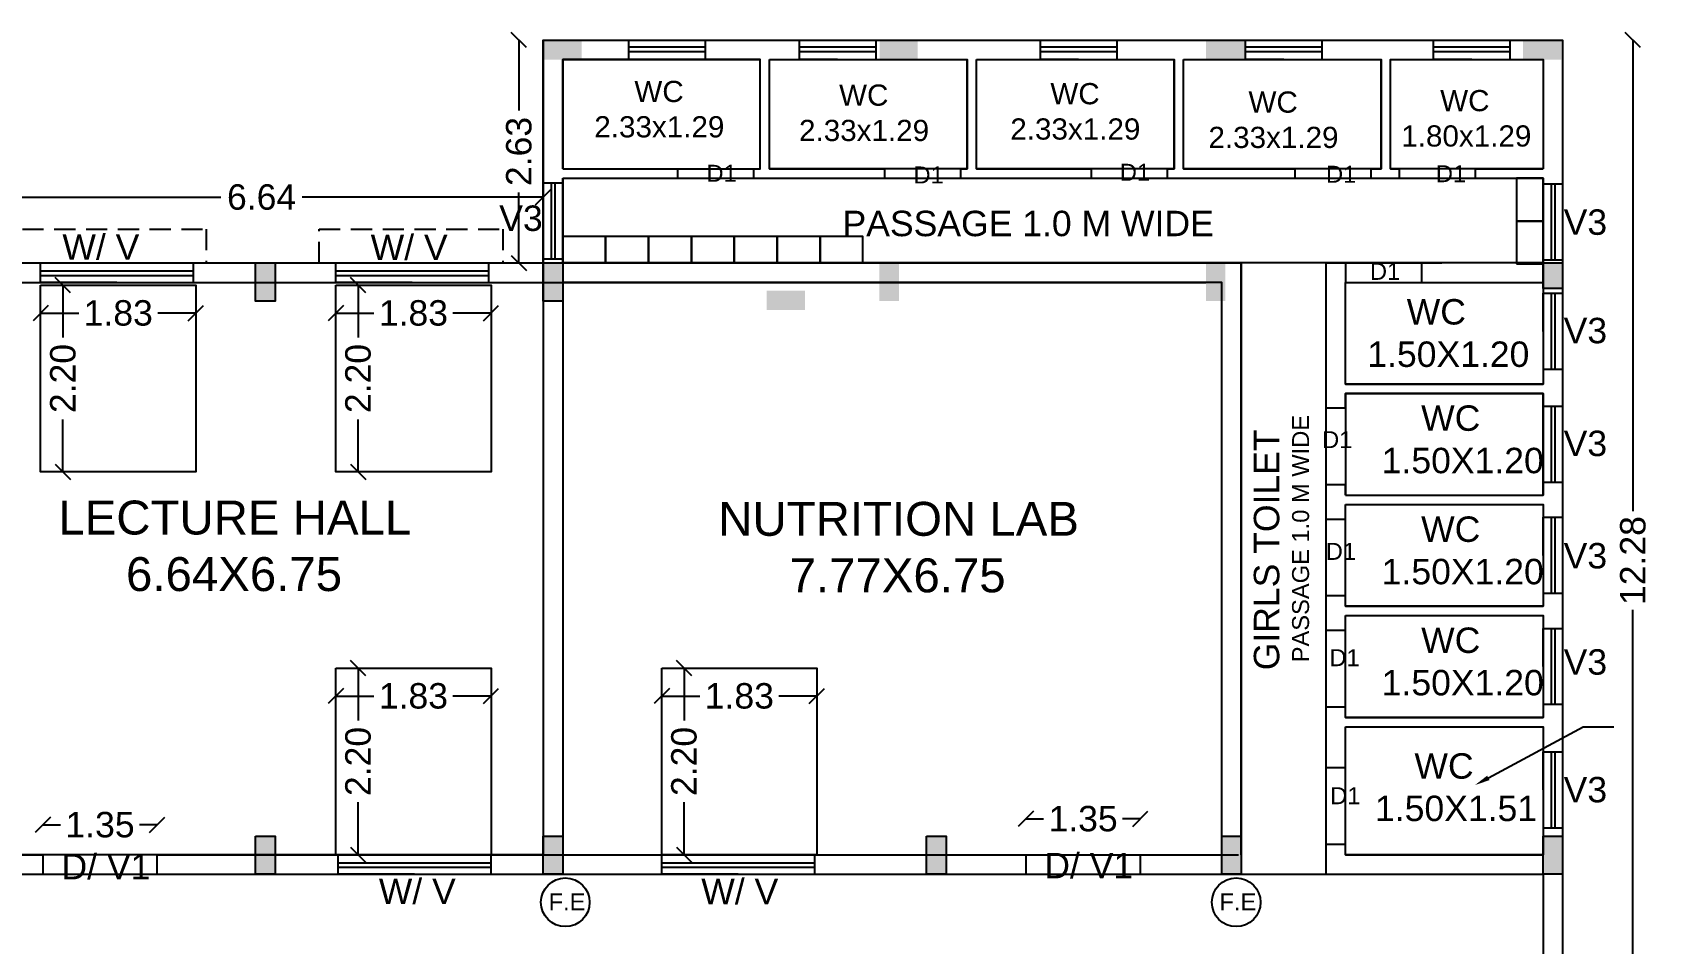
# Model space of a CAD drawing. Header units: metres. Extents: x 729 to 1050, y -308 to -82.
# Drawn here: x 765.21 to 784.28, y -151.89 to -141.14 of the extents above; entities that cross this region are included whole.
import ezdxf
from ezdxf import colors
from ezdxf.entities.mleader import LeaderData, LeaderLine
from ezdxf.math import Vec2, Vec3

# ---------------------------------------------------------------- set-up
doc = ezdxf.new("R2010")
doc.units = ezdxf.units.M
doc.header["$MEASUREMENT"] = 0
doc.linetypes.add('DASHED', pattern=[0.75, 0.5, -0.25])
for name, color, linetype in [('BLK_1_FLR_0_BLT_UP_AREA', 26, 'Continuous'), ('BLK_1_FLR_0_CARPET_AREA', 10, 'Continuous'), ('BLK_1_FLR_0_EXIT_WIDTH_DOOR', 2, 'Continuous'), ('BLK_1_FLR_0_REGULAR_ROOM_2', 7, 'Continuous'), ('BLK_1_FLR_0_REGULAR_ROOM_3', 7, 'Continuous'), ('BLK_1_FLR_0_ROOF_AREA', 54, 'Continuous'), ('BLK_1_FLR_0_ROOM_2_LIGHT_VENTILATION_1', 7, 'Continuous'), ('BLK_1_FLR_0_ROOM_3_LIGHT_VENTILATION_1', 7, 'Continuous'), ('BLK_1_FLR_0_SP_WC', 7, 'Continuous'), ('BLK_1_FLR_0_WASH', 55, 'Continuous'), ('BLK_1_FLR_0_WATER_CLOSET', 7, 'Continuous')]:
    doc.layers.add(name, color=color, linetype=linetype)
doc.styles.get("Standard").update_dxf_attribs({"font": 'arial.ttf'})
doc.dimstyles.get("Standard").update_dxf_attribs({"dimtxt": 0.3, "dimasz": 0.18, "dimexe": 0.18, "dimexo": 0.0625, "dimgap": 0.09, "dimtad": 0, "dimtoh": 1, "dimzin": 0, "dimdsep": 46, "dimtxsty": 'Standard', "dimblk": 'OBLIQUE', "dimcen": 0.09, "dimse1": 1, "dimse2": 1, "dimclrd": 1, "dimclrt": 3, "dimadec": 0, "dimazin": 0, "dimtfac": 1, "dimtofl": 0, "dimtmove": 0, "dimatfit": 3, "dimfxl": 0, "dimtolj": 1, "dimtzin": 0, "dimarcsym": 0})

# ---------------------------------------------------------------- blocks, each defined once
blk = doc.blocks.new('_Oblique')
at = {"color": 0, "linetype": 'ByBlock', "lineweight": -2}
blk.add_line((-0.5, -0.5), (0.5, 0.5), dxfattribs=at)
blk = doc.blocks.new('*D38')
at = {"color": 1, "lineweight": -2}
for p, q in [((770.949, -141.232), (770.949, -142.064)), ((770.949, -143.862), (770.949, -143.029))]:
    blk.add_line(p, q, dxfattribs=at)
at = {"layer": 'Defpoints', "color": 0}
for p in [(771.235, -141.232), (770.949, -143.862), (771.235, -143.862)]:
    blk.add_point(p, dxfattribs=at)
at = {"color": 1, "lineweight": -2, "xscale": 0.18, "yscale": 0.18, "zscale": 0.18}
for p, rotation in [((770.949, -141.232), 90), ((770.949, -143.862), 270)]:
    blk.add_blockref('_Oblique', p, dxfattribs=dict(at, rotation=rotation))
at = {"color": 3, "insert": (770.949, -142.547), "char_height": 0.3, "attachment_point": 5, "rotation": 90}
blk.add_mtext('\\A1;2.63', dxfattribs=at)
blk = doc.blocks.new('*D39')
at = {"color": 1, "lineweight": -2}
for p, q in [((784.084, -141.232), (784.084, -146.789)), ((784.084, -153.512), (784.084, -147.954))]:
    blk.add_line(p, q, dxfattribs=at)
at = {"layer": 'Defpoints', "color": 0}
for p in [(783.255, -141.232), (783.255, -153.512), (784.084, -153.512)]:
    blk.add_point(p, dxfattribs=at)
at = {"color": 1, "lineweight": -2, "xscale": 0.18, "yscale": 0.18, "zscale": 0.18}
for p, rotation in [((784.084, -141.232), 90), ((784.084, -153.512), 270)]:
    blk.add_blockref('_Oblique', p, dxfattribs=dict(at, rotation=rotation))
at = {"color": 3, "insert": (784.084, -147.372), "char_height": 0.3, "attachment_point": 5, "rotation": 90}
blk.add_mtext('\\A1;12.28', dxfattribs=at)
blk = doc.blocks.new('*D46')
at = {"color": 1, "lineweight": -2}
for p, q in [((764.595, -143.086), (767.435, -143.086)), ((771.235, -143.086), (768.394, -143.086))]:
    blk.add_line(p, q, dxfattribs=at)
at = {"layer": 'Defpoints', "color": 0}
for p in [(771.235, -143.086), (764.595, -143.862), (771.235, -143.862)]:
    blk.add_point(p, dxfattribs=at)
at = {"color": 1, "lineweight": -2, "xscale": 0.18, "yscale": 0.18, "zscale": 0.18, "rotation": 180}
blk.add_blockref('_Oblique', (764.595, -143.086), dxfattribs=at)
at = {"color": 1, "lineweight": -2, "xscale": 0.18, "yscale": 0.18, "zscale": 0.18}
blk.add_blockref('_Oblique', (771.235, -143.086), dxfattribs=at)
at = {"color": 3, "insert": (767.915, -143.086), "char_height": 0.3, "attachment_point": 5}
blk.add_mtext('\\A1;6.64', dxfattribs=at)
blk = doc.blocks.new('*D58')
at = {"layer": 'BLK_1_FLR_0_EXIT_WIDTH_DOOR', "color": 1, "lineweight": -2}
for p, q in [((765.335, -150.489), (765.543, -150.489)), ((766.685, -150.489), (766.476, -150.489))]:
    blk.add_line(p, q, dxfattribs=at)
at = {"layer": 'Defpoints', "color": 0}
for p in [(766.685, -150.489), (765.335, -150.842), (766.685, -150.842)]:
    blk.add_point(p, dxfattribs=at)
at = {"layer": 'BLK_1_FLR_0_EXIT_WIDTH_DOOR', "color": 1, "lineweight": -2, "xscale": 0.18, "yscale": 0.18, "zscale": 0.18, "rotation": 180}
blk.add_blockref('_Oblique', (765.335, -150.489), dxfattribs=at)
at = {"layer": 'BLK_1_FLR_0_EXIT_WIDTH_DOOR', "color": 1, "lineweight": -2, "xscale": 0.18, "yscale": 0.18, "zscale": 0.18}
blk.add_blockref('_Oblique', (766.685, -150.489), dxfattribs=at)
at = {"layer": 'BLK_1_FLR_0_EXIT_WIDTH_DOOR', "color": 3, "insert": (766.01, -150.489), "char_height": 0.3, "attachment_point": 5}
blk.add_mtext('\\A1;1.35', dxfattribs=at)
blk = doc.blocks.new('*D59')
at = {"layer": 'BLK_1_FLR_0_EXIT_WIDTH_DOOR', "color": 1, "lineweight": -2}
for p, q in [((776.926, -150.418), (777.134, -150.418)), ((778.276, -150.418), (778.067, -150.418))]:
    blk.add_line(p, q, dxfattribs=at)
at = {"layer": 'Defpoints', "color": 0}
for p in [(776.926, -150.418), (776.926, -150.842), (778.276, -150.842)]:
    blk.add_point(p, dxfattribs=at)
at = {"layer": 'BLK_1_FLR_0_EXIT_WIDTH_DOOR', "color": 1, "lineweight": -2, "xscale": 0.18, "yscale": 0.18, "zscale": 0.18, "rotation": 180}
blk.add_blockref('_Oblique', (776.926, -150.418), dxfattribs=at)
at = {"layer": 'BLK_1_FLR_0_EXIT_WIDTH_DOOR', "color": 1, "lineweight": -2, "xscale": 0.18, "yscale": 0.18, "zscale": 0.18}
blk.add_blockref('_Oblique', (778.276, -150.418), dxfattribs=at)
at = {"layer": 'BLK_1_FLR_0_EXIT_WIDTH_DOOR', "color": 3, "insert": (777.601, -150.418), "char_height": 0.3, "attachment_point": 5}
blk.add_mtext('\\A1;1.35', dxfattribs=at)
blk = doc.blocks.new('*D80')
at = {"layer": 'BLK_1_FLR_0_ROOM_2_LIGHT_VENTILATION_1', "color": 1, "lineweight": -2}
for p, q in [((765.31, -144.453), (765.759, -144.453)), ((767.14, -144.453), (766.69, -144.453))]:
    blk.add_line(p, q, dxfattribs=at)
at = {"layer": 'Defpoints', "color": 0}
for p in [(765.31, -144.125), (767.14, -144.125), (765.31, -144.453)]:
    blk.add_point(p, dxfattribs=at)
at = {"layer": 'BLK_1_FLR_0_ROOM_2_LIGHT_VENTILATION_1', "color": 1, "lineweight": -2, "xscale": 0.18, "yscale": 0.18, "zscale": 0.18, "rotation": 180}
blk.add_blockref('_Oblique', (765.31, -144.453), dxfattribs=at)
at = {"layer": 'BLK_1_FLR_0_ROOM_2_LIGHT_VENTILATION_1', "color": 1, "lineweight": -2, "xscale": 0.18, "yscale": 0.18, "zscale": 0.18}
blk.add_blockref('_Oblique', (767.14, -144.453), dxfattribs=at)
at = {"layer": 'BLK_1_FLR_0_ROOM_2_LIGHT_VENTILATION_1', "color": 3, "insert": (766.225, -144.453), "char_height": 0.3, "attachment_point": 5}
blk.add_mtext('\\A1;1.83', dxfattribs=at)
blk = doc.blocks.new('*D81')
at = {"layer": 'BLK_1_FLR_0_ROOM_2_LIGHT_VENTILATION_1', "color": 1, "lineweight": -2}
for p, q in [((765.573, -144.125), (765.573, -144.743)), ((765.573, -146.325), (765.573, -145.707))]:
    blk.add_line(p, q, dxfattribs=at)
at = {"layer": 'Defpoints', "color": 0}
for p in [(765.31, -144.125), (765.31, -146.325), (765.573, -146.325)]:
    blk.add_point(p, dxfattribs=at)
at = {"layer": 'BLK_1_FLR_0_ROOM_2_LIGHT_VENTILATION_1', "color": 1, "lineweight": -2, "xscale": 0.18, "yscale": 0.18, "zscale": 0.18}
for p, rotation in [((765.573, -144.125), 90), ((765.573, -146.325), 270)]:
    blk.add_blockref('_Oblique', p, dxfattribs=dict(at, rotation=rotation))
at = {"layer": 'BLK_1_FLR_0_ROOM_2_LIGHT_VENTILATION_1', "color": 3, "insert": (765.573, -145.225), "char_height": 0.3, "attachment_point": 5, "rotation": 90}
blk.add_mtext('\\A1;2.20', dxfattribs=at)
blk = doc.blocks.new('*D82')
at = {"layer": 'BLK_1_FLR_0_ROOM_2_LIGHT_VENTILATION_1', "color": 1, "lineweight": -2}
for p, q in [((768.79, -144.453), (769.239, -144.453)), ((770.62, -144.453), (770.17, -144.453))]:
    blk.add_line(p, q, dxfattribs=at)
at = {"layer": 'Defpoints', "color": 0}
for p in [(768.79, -144.125), (770.62, -144.125), (768.79, -144.453)]:
    blk.add_point(p, dxfattribs=at)
at = {"layer": 'BLK_1_FLR_0_ROOM_2_LIGHT_VENTILATION_1', "color": 1, "lineweight": -2, "xscale": 0.18, "yscale": 0.18, "zscale": 0.18, "rotation": 180}
blk.add_blockref('_Oblique', (768.79, -144.453), dxfattribs=at)
at = {"layer": 'BLK_1_FLR_0_ROOM_2_LIGHT_VENTILATION_1', "color": 1, "lineweight": -2, "xscale": 0.18, "yscale": 0.18, "zscale": 0.18}
blk.add_blockref('_Oblique', (770.62, -144.453), dxfattribs=at)
at = {"layer": 'BLK_1_FLR_0_ROOM_2_LIGHT_VENTILATION_1', "color": 3, "insert": (769.705, -144.453), "char_height": 0.3, "attachment_point": 5}
blk.add_mtext('\\A1;1.83', dxfattribs=at)
blk = doc.blocks.new('*D83')
at = {"layer": 'BLK_1_FLR_0_ROOM_2_LIGHT_VENTILATION_1', "color": 1, "lineweight": -2}
for p, q in [((769.053, -144.125), (769.053, -144.743)), ((769.053, -146.325), (769.053, -145.707))]:
    blk.add_line(p, q, dxfattribs=at)
at = {"layer": 'Defpoints', "color": 0}
for p in [(768.79, -144.125), (768.79, -146.325), (769.053, -146.325)]:
    blk.add_point(p, dxfattribs=at)
at = {"layer": 'BLK_1_FLR_0_ROOM_2_LIGHT_VENTILATION_1', "color": 1, "lineweight": -2, "xscale": 0.18, "yscale": 0.18, "zscale": 0.18}
for p, rotation in [((769.053, -144.125), 90), ((769.053, -146.325), 270)]:
    blk.add_blockref('_Oblique', p, dxfattribs=dict(at, rotation=rotation))
at = {"layer": 'BLK_1_FLR_0_ROOM_2_LIGHT_VENTILATION_1', "color": 3, "insert": (769.053, -145.225), "char_height": 0.3, "attachment_point": 5, "rotation": 90}
blk.add_mtext('\\A1;2.20', dxfattribs=at)
blk = doc.blocks.new('*D84')
at = {"layer": 'BLK_1_FLR_0_ROOM_2_LIGHT_VENTILATION_1', "color": 1, "lineweight": -2}
for p, q in [((768.79, -148.97), (769.239, -148.97)), ((770.62, -148.97), (770.17, -148.97))]:
    blk.add_line(p, q, dxfattribs=at)
at = {"layer": 'Defpoints', "color": 0}
for p in [(768.79, -148.642), (770.62, -148.642), (768.79, -148.97)]:
    blk.add_point(p, dxfattribs=at)
at = {"layer": 'BLK_1_FLR_0_ROOM_2_LIGHT_VENTILATION_1', "color": 1, "lineweight": -2, "xscale": 0.18, "yscale": 0.18, "zscale": 0.18, "rotation": 180}
blk.add_blockref('_Oblique', (768.79, -148.97), dxfattribs=at)
at = {"layer": 'BLK_1_FLR_0_ROOM_2_LIGHT_VENTILATION_1', "color": 1, "lineweight": -2, "xscale": 0.18, "yscale": 0.18, "zscale": 0.18}
blk.add_blockref('_Oblique', (770.62, -148.97), dxfattribs=at)
at = {"layer": 'BLK_1_FLR_0_ROOM_2_LIGHT_VENTILATION_1', "color": 3, "insert": (769.705, -148.97), "char_height": 0.3, "attachment_point": 5}
blk.add_mtext('\\A1;1.83', dxfattribs=at)
blk = doc.blocks.new('*D85')
at = {"layer": 'BLK_1_FLR_0_ROOM_2_LIGHT_VENTILATION_1', "color": 1, "lineweight": -2}
for p, q in [((769.053, -148.642), (769.053, -149.26)), ((769.053, -150.842), (769.053, -150.223))]:
    blk.add_line(p, q, dxfattribs=at)
at = {"layer": 'Defpoints', "color": 0}
for p in [(768.79, -148.642), (768.79, -150.842), (769.053, -150.842)]:
    blk.add_point(p, dxfattribs=at)
at = {"layer": 'BLK_1_FLR_0_ROOM_2_LIGHT_VENTILATION_1', "color": 1, "lineweight": -2, "xscale": 0.18, "yscale": 0.18, "zscale": 0.18}
for p, rotation in [((769.053, -148.642), 90), ((769.053, -150.842), 270)]:
    blk.add_blockref('_Oblique', p, dxfattribs=dict(at, rotation=rotation))
at = {"layer": 'BLK_1_FLR_0_ROOM_2_LIGHT_VENTILATION_1', "color": 3, "insert": (769.053, -149.742), "char_height": 0.3, "attachment_point": 5, "rotation": 90}
blk.add_mtext('\\A1;2.20', dxfattribs=at)
blk = doc.blocks.new('*D86')
at = {"layer": 'BLK_1_FLR_0_ROOM_3_LIGHT_VENTILATION_1', "color": 1, "lineweight": -2}
for p, q in [((772.633, -148.97), (773.082, -148.97)), ((774.463, -148.97), (774.013, -148.97))]:
    blk.add_line(p, q, dxfattribs=at)
at = {"layer": 'Defpoints', "color": 0}
for p in [(772.633, -148.642), (774.463, -148.642), (772.633, -148.97)]:
    blk.add_point(p, dxfattribs=at)
at = {"layer": 'BLK_1_FLR_0_ROOM_3_LIGHT_VENTILATION_1', "color": 1, "lineweight": -2, "xscale": 0.18, "yscale": 0.18, "zscale": 0.18, "rotation": 180}
blk.add_blockref('_Oblique', (772.633, -148.97), dxfattribs=at)
at = {"layer": 'BLK_1_FLR_0_ROOM_3_LIGHT_VENTILATION_1', "color": 1, "lineweight": -2, "xscale": 0.18, "yscale": 0.18, "zscale": 0.18}
blk.add_blockref('_Oblique', (774.463, -148.97), dxfattribs=at)
at = {"layer": 'BLK_1_FLR_0_ROOM_3_LIGHT_VENTILATION_1', "color": 3, "insert": (773.548, -148.97), "char_height": 0.3, "attachment_point": 5}
blk.add_mtext('\\A1;1.83', dxfattribs=at)
blk = doc.blocks.new('*D87')
at = {"layer": 'BLK_1_FLR_0_ROOM_3_LIGHT_VENTILATION_1', "color": 1, "lineweight": -2}
for p, q in [((772.896, -148.642), (772.896, -149.26)), ((772.896, -150.842), (772.896, -150.223))]:
    blk.add_line(p, q, dxfattribs=at)
at = {"layer": 'Defpoints', "color": 0}
for p in [(772.633, -148.642), (772.633, -150.842), (772.896, -150.842)]:
    blk.add_point(p, dxfattribs=at)
at = {"layer": 'BLK_1_FLR_0_ROOM_3_LIGHT_VENTILATION_1', "color": 1, "lineweight": -2, "xscale": 0.18, "yscale": 0.18, "zscale": 0.18}
for p, rotation in [((772.896, -148.642), 90), ((772.896, -150.842), 270)]:
    blk.add_blockref('_Oblique', p, dxfattribs=dict(at, rotation=rotation))
at = {"layer": 'BLK_1_FLR_0_ROOM_3_LIGHT_VENTILATION_1', "color": 3, "insert": (772.896, -149.742), "char_height": 0.3, "attachment_point": 5, "rotation": 90}
blk.add_mtext('\\A1;2.20', dxfattribs=at)

msp = doc.modelspace()

# ---------------------------------------------------------------- hatches: boundary and pattern name
h = msp.add_hatch(color=2)
h.dxf.hatch_style = 1
h.paths.add_polyline_path([(771.687, -141.464), (771.687, -141.234), (771.237, -141.234), (771.237, -141.464)])
h = msp.add_hatch(color=2)
h.dxf.hatch_style = 1
h.paths.add_polyline_path([(775.652, -141.464), (775.652, -141.234), (775.202, -141.234), (775.202, -141.464)])
h = msp.add_hatch(color=2)
h.dxf.hatch_style = 1
h.paths.add_polyline_path([(779.502, -141.464), (779.502, -141.234), (779.052, -141.234), (779.052, -141.464)])
h = msp.add_hatch(color=2)
h.dxf.hatch_style = 1
h.paths.add_polyline_path([(783.239, -141.464), (783.239, -141.234), (782.789, -141.234), (782.789, -141.464)])
h = msp.add_hatch(color=2)
h.dxf.hatch_style = 1
h.paths.add_polyline_path([(768.075, -143.862), (767.845, -143.862), (767.845, -144.312), (768.075, -144.312)])
h = msp.add_hatch(color=2)
h.dxf.hatch_style = 1
h.paths.add_polyline_path([(771.465, -143.862), (771.235, -143.862), (771.235, -144.312), (771.465, -144.312)])
h = msp.add_hatch(color=2)
h.dxf.hatch_style = 1
h.paths.add_polyline_path([(775.43, -143.862), (775.2, -143.862), (775.2, -144.312), (775.43, -144.312)])
h = msp.add_hatch(color=2)
h.dxf.hatch_style = 1
h.paths.add_polyline_path([(779.28, -143.862), (779.05, -143.862), (779.05, -144.312), (779.28, -144.312)])
h = msp.add_hatch(color=2)
h.dxf.hatch_style = 1
h.paths.add_polyline_path([(783.255, -143.862), (783.025, -143.862), (783.025, -144.162), (783.255, -144.162)])
h = msp.add_hatch(color=2)
h.dxf.hatch_style = 1
h.paths.add_polyline_path([(774.321, -144.418), (774.321, -144.188), (773.871, -144.188), (773.871, -144.418)])
h = msp.add_hatch(color=2)
h.dxf.hatch_style = 1
h.paths.add_polyline_path([(768.075, -150.622), (767.845, -150.622), (767.845, -151.072), (768.075, -151.072)])
h = msp.add_hatch(color=2)
h.dxf.hatch_style = 1
h.paths.add_polyline_path([(771.465, -150.622), (771.235, -150.622), (771.235, -151.072), (771.465, -151.072)])
h = msp.add_hatch(color=2)
h.dxf.hatch_style = 1
h.paths.add_polyline_path([(775.985, -150.622), (775.755, -150.622), (775.755, -151.072), (775.985, -151.072)])
h = msp.add_hatch(color=2)
h.dxf.hatch_style = 1
h.paths.add_polyline_path([(779.465, -150.622), (779.235, -150.622), (779.235, -151.072), (779.465, -151.072)])
h = msp.add_hatch(color=2)
h.dxf.hatch_style = 1
h.paths.add_polyline_path([(783.255, -150.622), (783.025, -150.622), (783.025, -151.072), (783.255, -151.072)])

# ---------------------------------------------------------------- linework, layer by layer
for p, q in [((771.235, -141.232), (783.255, -141.232)), ((771.235, -141.232), (771.235, -143.862)), ((772.246, -141.462), (772.246, -141.232)), ((772.246, -141.232), (773.146, -141.232)), ((773.146, -141.232), (773.146, -141.462)), ((774.256, -141.462), (774.256, -141.232)), ((774.256, -141.232), (775.156, -141.232)), ((775.156, -141.232), (775.156, -141.462)), ((775.315, -141.232), (779.165, -141.232)), ((777.097, -141.462), (777.097, -141.232)), ((777.097, -141.232), (777.997, -141.232)), ((777.997, -141.232), (777.997, -141.462)), ((779.516, -141.462), (779.516, -141.232)), ((779.516, -141.232), (780.416, -141.232)), ((780.416, -141.232), (780.416, -141.462)), ((781.734, -141.462), (781.734, -141.232)), ((781.734, -141.232), (782.634, -141.232)), ((782.634, -141.232), (782.634, -141.462)), ((783.255, -141.232), (783.255, -153.512)), ((771.465, -141.462), (773.795, -141.462)), ((771.465, -142.752), (771.465, -141.462)), ((773.146, -141.318), (772.246, -141.318)), ((772.246, -141.366), (773.146, -141.366)), ((772.696, -141.462), (772.246, -141.462)), ((773.795, -142.752), (773.795, -141.462)), ((773.905, -141.462), (776.235, -141.462)), ((773.905, -142.752), (773.905, -141.462)), ((775.156, -141.318), (774.256, -141.318)), ((774.256, -141.366), (775.156, -141.366)), ((774.706, -141.462), (774.256, -141.462)), ((776.235, -142.752), (776.235, -141.462)), ((776.345, -141.462), (778.675, -141.462)), ((776.345, -142.752), (776.345, -141.462)), ((777.997, -141.318), (777.097, -141.318)), ((777.097, -141.366), (777.997, -141.366)), ((777.547, -141.462), (777.097, -141.462)), ((778.675, -142.752), (778.675, -141.462)), ((778.785, -141.462), (781.115, -141.462)), ((778.785, -142.752), (778.785, -141.462)), ((778.785, -142.752), (778.785, -141.462)), ((778.785, -141.462), (781.115, -141.462)), ((780.416, -141.318), (779.516, -141.318)), ((779.516, -141.366), (780.416, -141.366)), ((779.966, -141.462), (779.516, -141.462)), ((781.115, -142.752), (781.115, -141.462)), ((781.225, -141.462), (783.025, -141.462)), ((781.225, -142.752), (781.225, -141.462)), ((782.634, -141.318), (781.734, -141.318)), ((781.734, -141.366), (782.634, -141.366)), ((782.184, -141.462), (781.734, -141.462)), ((783.025, -141.462), (783.025, -142.752)), ((771.465, -142.752), (772.818, -142.752)), ((772.818, -142.752), (772.818, -142.862)), ((773.718, -142.752), (773.795, -142.752)), ((773.718, -142.862), (773.718, -142.752)), ((773.905, -142.752), (775.258, -142.752)), ((775.258, -142.752), (775.258, -142.862)), ((776.158, -142.752), (776.235, -142.752)), ((776.158, -142.862), (776.158, -142.752)), ((776.345, -142.752), (777.698, -142.752)), ((777.698, -142.752), (777.698, -142.862)), ((778.598, -142.752), (778.675, -142.752)), ((778.598, -142.862), (778.598, -142.752)), ((778.785, -142.752), (778.973, -142.752)), ((778.785, -142.752), (780.097, -142.752)), ((780.097, -142.752), (780.097, -142.862)), ((780.997, -142.752), (781.115, -142.752)), ((780.997, -142.862), (780.997, -142.752)), ((781.225, -142.752), (781.326, -142.752)), ((781.326, -142.752), (781.326, -142.862)), ((782.226, -142.752), (783.025, -142.752)), ((782.226, -142.862), (782.226, -142.752)), ((771.235, -142.917), (771.465, -142.917)), ((771.33, -142.917), (771.33, -143.817)), ((771.378, -143.817), (771.378, -142.917)), ((771.465, -142.862), (771.465, -143.862)), ((771.465, -143.862), (771.465, -142.862)), ((771.465, -142.862), (772.818, -142.862)), ((773.718, -142.862), (775.258, -142.862)), ((776.158, -142.862), (777.698, -142.862)), ((778.598, -142.862), (778.973, -142.862)), ((778.598, -142.862), (780.097, -142.862)), ((780.997, -142.862), (781.326, -142.862)), ((782.226, -142.862), (783.025, -142.862)), ((783.025, -142.862), (783.025, -144.162)), ((783.025, -143.38), (783.025, -142.93)), ((783.025, -142.93), (783.255, -142.93)), ((783.12, -142.93), (783.12, -143.83)), ((783.168, -143.83), (783.168, -142.93)), ((783.255, -142.93), (783.255, -143.83)), ((733.225, -143.862), (771.465, -143.862)), ((765.31, -144.092), (765.31, -143.862)), ((765.31, -143.862), (767.11, -143.862)), ((767.11, -143.96), (765.31, -143.96)), ((767.11, -143.862), (767.11, -144.092)), ((768.79, -144.092), (768.79, -143.862)), ((768.79, -143.862), (770.59, -143.862)), ((770.59, -143.96), (768.79, -143.96)), ((770.59, -143.862), (770.59, -144.092)), ((771.465, -143.817), (771.235, -143.817)), ((771.235, -143.862), (771.235, -150.842)), ((771.465, -143.862), (779.465, -143.862)), ((771.465, -143.862), (775.315, -143.862)), ((771.465, -143.862), (771.465, -150.842)), ((775.315, -143.862), (779.165, -143.862)), ((779.465, -150.842), (779.465, -143.862)), ((780.465, -143.862), (781.831, -143.862)), ((780.465, -145.576), (780.465, -143.862)), ((780.695, -143.862), (780.695, -144.092)), ((781.595, -144.092), (781.595, -143.862)), ((782.731, -143.862), (783.025, -143.862)), ((782.731, -143.862), (783.255, -143.862)), ((783.255, -143.83), (783.025, -143.83)), ((733.455, -144.092), (771.465, -144.092)), ((765.31, -144.01), (767.11, -144.01)), ((766.21, -144.092), (765.31, -144.092)), ((768.79, -144.01), (770.59, -144.01)), ((769.69, -144.092), (768.79, -144.092)), ((771.465, -144.092), (779.05, -144.092)), ((779.235, -150.842), (779.235, -144.092)), ((780.695, -144.092), (781.831, -144.092)), ((780.695, -145.292), (780.695, -144.092)), ((782.731, -144.092), (783.025, -144.092)), ((783.025, -144.092), (783.025, -145.292)), ((783.025, -144.67), (783.025, -144.22)), ((783.025, -144.22), (783.255, -144.22)), ((783.12, -144.22), (783.12, -145.12)), ((783.168, -145.12), (783.168, -144.22)), ((783.255, -144.22), (783.255, -145.12)), ((780.695, -145.292), (783.025, -145.292)), ((783.255, -145.12), (783.025, -145.12)), ((780.465, -145.576), (780.465, -145.321)), ((780.695, -145.402), (783.025, -145.402)), ((780.695, -145.576), (780.695, -145.402)), ((783.025, -145.402), (783.025, -146.602)), ((780.695, -145.576), (780.465, -145.576)), ((783.025, -146.002), (783.025, -145.552)), ((783.025, -145.552), (783.255, -145.552)), ((783.12, -145.552), (783.12, -146.452)), ((783.168, -146.452), (783.168, -145.552)), ((783.255, -145.552), (783.255, -146.452)), ((780.465, -146.886), (780.465, -146.476)), ((780.465, -146.476), (780.695, -146.476)), ((780.695, -146.602), (780.695, -146.476)), ((780.695, -146.602), (783.025, -146.602)), ((783.255, -146.452), (783.025, -146.452)), ((780.695, -146.712), (783.025, -146.712)), ((780.695, -146.886), (780.695, -146.712)), ((783.025, -146.712), (783.025, -147.912)), ((780.695, -146.886), (780.465, -146.886)), ((783.025, -147.312), (783.025, -146.862)), ((783.025, -146.862), (783.255, -146.862)), ((783.12, -146.862), (783.12, -147.762)), ((783.168, -147.762), (783.168, -146.862)), ((783.255, -146.862), (783.255, -147.762)), ((783.255, -147.762), (783.025, -147.762)), ((780.465, -148.196), (780.465, -147.786)), ((780.465, -147.786), (780.695, -147.786)), ((780.695, -147.912), (780.695, -147.786)), ((780.695, -147.912), (783.025, -147.912)), ((780.695, -148.022), (783.025, -148.022)), ((780.695, -148.196), (780.695, -148.022)), ((783.025, -148.022), (783.025, -149.222)), ((780.695, -148.196), (780.465, -148.196)), ((783.025, -148.622), (783.025, -148.172)), ((783.025, -148.172), (783.255, -148.172)), ((783.12, -148.172), (783.12, -149.072)), ((783.168, -149.072), (783.168, -148.172)), ((783.255, -148.172), (783.255, -149.072)), ((780.465, -149.816), (780.465, -149.096)), ((780.465, -149.096), (780.695, -149.096)), ((780.695, -149.222), (780.695, -149.096)), ((783.255, -149.072), (783.025, -149.072)), ((780.695, -149.222), (783.025, -149.222)), ((780.695, -149.332), (783.025, -149.332)), ((780.695, -149.816), (780.695, -149.332)), ((783.025, -149.332), (783.025, -150.842)), ((783.025, -150.078), (783.025, -149.628)), ((783.025, -149.628), (783.255, -149.628)), ((783.12, -149.628), (783.12, -150.528)), ((783.168, -150.528), (783.168, -149.628)), ((783.255, -149.628), (783.255, -150.528)), ((780.695, -149.816), (780.465, -149.816)), ((783.255, -150.528), (783.025, -150.528)), ((780.465, -151.072), (780.465, -150.716)), ((780.465, -150.716), (780.695, -150.716)), ((780.695, -150.842), (780.695, -150.716)), ((764.585, -150.842), (765.335, -150.842)), ((765.335, -150.842), (765.335, -151.072)), ((766.685, -150.842), (776.926, -150.842)), ((766.685, -151.072), (766.685, -150.842)), ((768.818, -151.072), (768.818, -150.842)), ((768.818, -150.842), (770.618, -150.842)), ((770.618, -150.94), (768.818, -150.94)), ((768.818, -150.99), (770.618, -150.99)), ((770.618, -150.842), (770.618, -151.072)), ((772.633, -151.072), (772.633, -150.842)), ((772.633, -150.842), (774.433, -150.842)), ((774.433, -150.94), (772.633, -150.94)), ((772.633, -150.99), (774.433, -150.99)), ((774.433, -150.842), (774.433, -151.072)), ((776.926, -150.842), (776.926, -151.072)), ((778.276, -150.842), (779.435, -150.842)), ((778.276, -151.072), (778.276, -150.842)), ((780.695, -150.842), (783.025, -150.842)), ((760.44, -151.072), (765.335, -151.072)), ((766.685, -151.072), (776.926, -151.072)), ((769.718, -151.072), (768.818, -151.072)), ((773.533, -151.072), (772.633, -151.072)), ((778.276, -151.072), (779.465, -151.072)), ((780.465, -151.072), (783.025, -151.072)), ((783.025, -151.072), (783.025, -153.282))]:
    msp.add_line(p, q)
at = {"linetype": 'DASHED', "ltscale": 0.5}
for p, q in [((765.095, -143.462), (767.261, -143.462)), ((767.261, -143.462), (767.261, -143.862)), ((768.593, -143.862), (768.593, -143.462)), ((768.593, -143.462), (770.759, -143.462)), ((770.759, -143.462), (770.759, -143.862))]:
    msp.add_line(p, q, dxfattribs=at)
at = {"color": 4}
for points in [[(733.225, -157.792), (733.225, -143.862), (771.235, -143.862), (771.235, -141.232), (783.255, -141.232), (783.255, -156.942), (776.425, -156.942), (776.425, -153.512), (743.805, -153.512), (743.805, -157.792), (733.225, -157.792)], [(771.465, -142.752), (773.795, -142.752), (773.795, -141.462), (771.465, -141.462)], [(773.905, -141.462), (776.235, -141.462), (776.235, -142.752), (773.905, -142.752)], [(776.345, -141.462), (778.675, -141.462), (778.675, -142.752), (776.345, -142.752)], [(778.785, -141.462), (781.115, -141.462), (781.115, -142.752), (778.785, -142.752)], [(783.025, -142.752), (781.225, -142.752), (781.225, -141.462), (783.025, -141.462)], [(771.465, -142.862), (783.025, -142.862), (783.025, -143.862), (771.465, -143.862)], [(780.465, -143.862), (779.465, -143.862), (779.465, -151.072), (780.465, -151.072)], [(780.695, -144.092), (783.025, -144.092), (783.025, -145.292), (780.695, -145.292)], [(780.695, -146.602), (783.025, -146.602), (783.025, -145.402), (780.695, -145.402)], [(780.695, -146.712), (783.025, -146.712), (783.025, -147.912), (780.695, -147.912)], [(780.695, -148.022), (783.025, -148.022), (783.025, -149.222), (780.695, -149.222)], [(780.695, -149.332), (783.025, -149.332), (783.025, -150.842), (780.695, -150.842)], [(733.455, -151.072), (783.025, -151.072), (783.025, -153.282), (733.455, -153.282)]]:
    msp.add_lwpolyline(points, close=True, dxfattribs=at)
at = {"color": 2}
for points in [[(767.845, -143.862), (768.075, -143.862), (768.075, -144.312), (767.845, -144.312)], [(771.235, -143.862), (771.465, -143.862), (771.465, -144.312), (771.235, -144.312)], [(783.025, -143.862), (783.255, -143.862), (783.255, -144.162), (783.025, -144.162)], [(767.845, -150.622), (768.075, -150.622), (768.075, -151.072), (767.845, -151.072)], [(771.235, -150.622), (771.465, -150.622), (771.465, -151.072), (771.235, -151.072)], [(775.755, -150.622), (775.985, -150.622), (775.985, -151.072), (775.755, -151.072)], [(779.235, -150.622), (779.465, -150.622), (779.465, -151.072), (779.235, -151.072)], [(783.025, -150.622), (783.255, -150.622), (783.255, -151.072), (783.025, -151.072)]]:
    msp.add_lwpolyline(points, close=True, dxfattribs=at)
for centre in [(771.496, -151.403), (779.406, -151.403)]:
    msp.add_circle(centre, 0.287)
at = {"layer": 'BLK_1_FLR_0_BLT_UP_AREA', "color": 27}
msp.add_lwpolyline([(733.225, -157.792), (733.225, -143.862), (771.235, -143.862), (771.235, -141.232), (783.255, -141.232), (783.255, -156.942), (776.425, -156.942), (776.425, -153.512), (743.805, -153.512), (743.805, -157.792), (733.225, -157.792)], close=True, dxfattribs=at)
at = {"layer": 'BLK_1_FLR_0_CARPET_AREA', "color": 7}
for points in [[(771.465, -142.752), (773.795, -142.752), (773.795, -141.462), (771.465, -141.462)], [(773.905, -141.462), (776.235, -141.462), (776.235, -142.752), (773.905, -142.752)], [(776.345, -141.462), (778.675, -141.462), (778.675, -142.752), (776.345, -142.752)], [(778.785, -141.462), (781.115, -141.462), (781.115, -142.752), (778.785, -142.752)], [(783.025, -142.752), (781.225, -142.752), (781.225, -141.462), (783.025, -141.462)], [(771.465, -142.862), (783.025, -142.862), (783.025, -143.862), (771.465, -143.862)], [(780.465, -143.862), (779.465, -143.862), (779.465, -151.072), (780.465, -151.072)], [(764.595, -144.092), (771.235, -144.092), (771.235, -150.842), (764.595, -150.842)], [(771.465, -150.842), (779.235, -150.842), (779.235, -144.092), (771.465, -144.092)], [(780.695, -144.092), (783.025, -144.092), (783.025, -145.292), (780.695, -145.292)], [(780.695, -146.602), (783.025, -146.602), (783.025, -145.402), (780.695, -145.402)], [(780.695, -146.712), (783.025, -146.712), (783.025, -147.912), (780.695, -147.912)], [(780.695, -148.022), (783.025, -148.022), (783.025, -149.222), (780.695, -149.222)], [(780.695, -149.332), (783.025, -149.332), (783.025, -150.842), (780.695, -150.842)], [(733.455, -151.072), (783.025, -151.072), (783.025, -153.282), (733.455, -153.282)]]:
    msp.add_lwpolyline(points, close=True, dxfattribs=at)
at = {"layer": 'BLK_1_FLR_0_REGULAR_ROOM_2', "color": 3}
msp.add_lwpolyline([(764.595, -144.092), (771.235, -144.092), (771.235, -150.842), (764.595, -150.842)], close=True, dxfattribs=at)
at = {"layer": 'BLK_1_FLR_0_REGULAR_ROOM_3', "color": 3}
msp.add_lwpolyline([(771.465, -150.842), (779.235, -150.842), (779.235, -144.092), (771.465, -144.092)], close=True, dxfattribs=at)
at = {"layer": 'BLK_1_FLR_0_ROOF_AREA', "color": 54}
msp.add_lwpolyline([(733.225, -157.792), (733.225, -143.862), (771.235, -143.862), (771.235, -141.232), (783.255, -141.232), (783.255, -156.942), (776.425, -156.942), (776.425, -153.512), (743.805, -153.512), (743.805, -157.792), (733.225, -157.792)], close=True, dxfattribs=at)
at = {"layer": 'BLK_1_FLR_0_ROOM_2_LIGHT_VENTILATION_1', "color": 3, "linetype": 'Continuous'}
for points in [[(765.31, -144.125), (767.14, -144.125), (767.14, -146.325), (765.31, -146.325)], [(768.79, -144.125), (770.62, -144.125), (770.62, -146.325), (768.79, -146.325)], [(768.79, -148.642), (770.62, -148.642), (770.62, -150.842), (768.79, -150.842)]]:
    msp.add_lwpolyline(points, close=True, dxfattribs=at)
at = {"layer": 'BLK_1_FLR_0_ROOM_3_LIGHT_VENTILATION_1', "color": 3, "linetype": 'Continuous'}
msp.add_lwpolyline([(772.633, -148.642), (774.463, -148.642), (774.463, -150.842), (772.633, -150.842)], close=True, dxfattribs=at)
at = {"layer": 'BLK_1_FLR_0_SP_WC', "color": 233}
for points in [[(780.695, -148.022), (783.025, -148.022), (783.025, -149.222), (780.695, -149.222)], [(780.695, -149.332), (783.025, -149.332), (783.025, -150.842), (780.695, -150.842)]]:
    msp.add_lwpolyline(points, close=True, dxfattribs=at)
at = {"layer": 'BLK_1_FLR_0_WASH', "color": 60}
for points in [[(782.712, -143.367), (783.025, -143.367), (783.025, -142.862), (782.712, -142.862)], [(782.712, -143.873), (783.025, -143.873), (783.025, -143.367), (782.712, -143.367)], [(772.476, -143.549), (772.476, -143.862), (772.982, -143.862), (772.982, -143.549)], [(772.982, -143.549), (772.982, -143.862), (773.488, -143.862), (773.488, -143.549)], [(773.488, -143.549), (773.488, -143.862), (773.994, -143.862), (773.994, -143.549)], [(773.994, -143.549), (773.994, -143.862), (774.499, -143.862), (774.499, -143.549)], [(774.499, -143.549), (774.499, -143.862), (775.005, -143.862), (775.005, -143.549)]]:
    msp.add_lwpolyline(points, close=True, dxfattribs=at)
at = {"layer": 'BLK_1_FLR_0_WASH', "color": 55}
for points in [[(771.465, -143.549), (771.465, -143.862), (771.97, -143.862), (771.97, -143.549)], [(771.97, -143.549), (771.97, -143.862), (772.476, -143.862), (772.476, -143.549)]]:
    msp.add_lwpolyline(points, close=True, dxfattribs=at)
at = {"layer": 'BLK_1_FLR_0_WATER_CLOSET', "color": 2}
for points in [[(771.465, -142.752), (773.795, -142.752), (773.795, -141.462), (771.465, -141.462)], [(773.905, -141.462), (776.235, -141.462), (776.235, -142.752), (773.905, -142.752)], [(776.345, -141.462), (778.675, -141.462), (778.675, -142.752), (776.345, -142.752)], [(778.785, -141.462), (781.115, -141.462), (781.115, -142.752), (778.785, -142.752)], [(783.025, -142.752), (781.225, -142.752), (781.225, -141.462), (783.025, -141.462)], [(780.695, -144.092), (783.025, -144.092), (783.025, -145.292), (780.695, -145.292)], [(780.695, -146.602), (783.025, -146.602), (783.025, -145.402), (780.695, -145.402)], [(780.695, -146.712), (783.025, -146.712), (783.025, -147.912), (780.695, -147.912)]]:
    msp.add_lwpolyline(points, close=True, dxfattribs=at)

# ---------------------------------------------------------------- texts
at = {"attachment_point": 1}
for s, width, insert, char_height in [('{\\W5.370049; }WC\\P{\\W0.50186; }2.33x1.29', 1.60592, (771.789, -141.714), 0.25), ('{\\W5.370049; }WC\\P{\\W0.50186; }2.33x1.29', 1.60592, (774.203, -141.757), 0.25), ('{\\W5.370049; }WC\\P{\\W0.50186; }2.33x1.29', 1.60592, (776.694, -141.74), 0.25), ('{\\W5.370049; }WC\\P{\\W0.50186; }2.33x1.29', 1.60592, (779.03, -141.839), 0.25), ('{\\W5.370049; }WC\\P{\\W0.645093; }1.80x1.29', 1.60592, (781.29, -141.822), 0.25), ('D1', 1.60592, (773.16, -142.704), 0.2), ('D1', 1.60592, (775.601, -142.724), 0.2), ('D1', 1.60592, (778.034, -142.692), 0.2), ('D1', 1.60592, (780.465, -142.715), 0.2), ('D1', 1.60592, (781.76, -142.709), 0.2), ('V3', 1.60592, (770.717, -143.184), 0.3), ('{\\W8.74977;  }PASSAGE 1.0 M WIDE ', 8.39887, (772.727, -143.246), 0.3), ('V3', 1.60592, (783.267, -143.23), 0.3), ('W/ V', 1.60592, (765.566, -143.524), 0.3), ('W/ V', 1.60592, (769.201, -143.528), 0.3), ('D1', 1.60592, (780.983, -143.861), 0.2), ('{\\W3.990858; }WC\\P1.50X1.20', 1.60592, (780.952, -144.288), 0.3), ('V3', 1.60592, (783.267, -144.509), 0.3), ('{\\W3.990858; }WC\\P1.50X1.20', 1.60592, (781.122, -145.542), 0.3), ('D1', 1.60592, (780.419, -145.846), 0.2), ('V3', 1.60592, (783.267, -145.84), 0.3), ('{\\W5.13163; }LECTURE HALL\\P{\\W5.13567;  }6.64X6.75', 5.69381, (764.722, -146.665), 0.4), ('{\\W4.871524; }NUTRITION LAB\\P{\\W5.14446;  }7.77X6.75', 5.69381, (772.543, -146.68), 0.4), ('{\\W3.990858; }WC\\P1.50X1.20', 1.60592, (781.122, -146.852), 0.3), ('D1', 1.60592, (780.462, -147.164), 0.2), ('V3', 1.60592, (783.267, -147.165), 0.3), ('{\\W3.990858; }WC\\P1.50X1.20', 1.60592, (781.122, -148.162), 0.3), ('D1', 1.60592, (780.505, -148.418), 0.2), ('V3', 1.60592, (783.267, -148.418), 0.3), ('{\\W3.990858; }WC\\P1.50X1.51', 1.60592, (781.043, -149.645), 0.3), ('D1', 1.60592, (780.514, -150.046), 0.2), ('V3', 1.60592, (783.267, -149.924), 0.3), ('D/ V1', 1.60592, (765.556, -150.832), 0.3), ('D/ V1', 1.60592, (777.144, -150.82), 0.3), ('W/ V', 1.60592, (769.297, -151.123), 0.3), ('W/ V', 1.60592, (773.099, -151.126), 0.3), ('F.E', 1.60592, (771.299, -151.297), 0.2), ('F.E', 1.60592, (779.209, -151.297), 0.2)]:
    msp.add_mtext_dynamic_manual_height_columns(s, width=width, gutter_width=1, heights=[0], dxfattribs=dict(at, insert=insert, char_height=char_height))
at = {"attachment_point": 1, "rotation": 90}
for s, width, insert, char_height in [('{\\W9.0543;  }PASSAGE 1.0 M WIDE ', 5.69381, (780.065, -149.978), 0.2), ('{\\W7.99897;   }GIRLS TOILET', 8.39887, (779.614, -151.46), 0.3)]:
    msp.add_mtext_dynamic_manual_height_columns(s, width=width, gutter_width=1, heights=[0], dxfattribs=dict(at, insert=insert, char_height=char_height))

# ---------------------------------------------------------------- dimensions: what is measured, and where the dimension line sits
dim = msp.add_linear_dim(base=(770.949, -143.862), p1=(771.235, -141.232), p2=(771.235, -143.862), angle=90, dimstyle='Standard')
dim.commit()
dim.dimension.update_dxf_attribs({"geometry": '*D38', "text_midpoint": (770.949, -142.547)})
dim = msp.add_linear_dim(base=(784.084, -153.512), p1=(783.255, -141.232), p2=(783.255, -153.512), angle=90, dimstyle='Standard')
dim.commit()
dim.dimension.update_dxf_attribs({"geometry": '*D39', "text_midpoint": (784.084, -147.372), "dimtype": 160})
dim = msp.add_linear_dim(base=(771.235, -143.086), p1=(764.595, -143.862), p2=(771.235, -143.862), dimstyle='Standard')
dim.commit()
dim.dimension.update_dxf_attribs({"geometry": '*D46', "text_midpoint": (767.915, -143.086)})
at = {"layer": 'BLK_1_FLR_0_EXIT_WIDTH_DOOR', "color": 2}
for base, p1, p2, picture, middle in [((776.926, -150.418), (778.276, -150.842), (776.926, -150.842), '*D59', (777.601, -150.418)), ((766.685, -150.489), (765.335, -150.842), (766.685, -150.842), '*D58', (766.01, -150.489))]:
    dim = msp.add_linear_dim(base=base, p1=p1, p2=p2, dimstyle='Standard', dxfattribs=at)
    dim.commit()
    dim.dimension.update_dxf_attribs({"geometry": picture, "text_midpoint": middle})
at = {"layer": 'BLK_1_FLR_0_ROOM_2_LIGHT_VENTILATION_1', "color": 232}
for base, p1, p2, picture, middle in [((765.31, -144.453), (767.14, -144.125), (765.31, -144.125), '*D80', (766.225, -144.453)), ((768.79, -144.453), (770.62, -144.125), (768.79, -144.125), '*D82', (769.705, -144.453)), ((768.79, -148.97), (770.62, -148.642), (768.79, -148.642), '*D84', (769.705, -148.97))]:
    dim = msp.add_linear_dim(base=base, p1=p1, p2=p2, dimstyle='Standard', dxfattribs=at)
    dim.commit()
    dim.dimension.update_dxf_attribs({"geometry": picture, "text_midpoint": middle})
for base, p1, p2, picture, middle in [((765.573, -146.325), (765.31, -144.125), (765.31, -146.325), '*D81', (765.573, -145.225)), ((769.053, -146.325), (768.79, -144.125), (768.79, -146.325), '*D83', (769.053, -145.225)), ((769.053, -150.842), (768.79, -148.642), (768.79, -150.842), '*D85', (769.053, -149.742))]:
    dim = msp.add_linear_dim(base=base, p1=p1, p2=p2, angle=90, dimstyle='Standard', dxfattribs=at)
    dim.commit()
    dim.dimension.update_dxf_attribs({"geometry": picture, "text_midpoint": middle})
at = {"layer": 'BLK_1_FLR_0_ROOM_3_LIGHT_VENTILATION_1', "color": 232}
dim = msp.add_linear_dim(base=(772.633, -148.97), p1=(774.463, -148.642), p2=(772.633, -148.642), dimstyle='Standard', dxfattribs=at)
dim.commit()
dim.dimension.update_dxf_attribs({"geometry": '*D86', "text_midpoint": (773.548, -148.97)})
dim = msp.add_linear_dim(base=(772.896, -150.842), p1=(772.633, -148.642), p2=(772.633, -150.842), angle=90, dimstyle='Standard', dxfattribs=at)
dim.commit()
dim.dimension.update_dxf_attribs({"geometry": '*D87', "text_midpoint": (772.896, -149.742)})

# ---------------------------------------------------------------- leaders
ml = msp.add_multileader_mtext('Standard')
ml.set_content('', color=256)
ml.set_leader_properties()
ml.build(insert=Vec2(0, 0))
ml.multileader.update_dxf_attribs({"dogleg_length": 0.36, "arrow_head_size": 0.18})
ctx = ml.context
ctx.base_point, ctx.char_height, ctx.arrow_head_size, ctx.landing_gap_size, ctx.plane_origin = Vec3(783.857, -149.334), 0.18, 0.18, 0.09, Vec3(782.221, -150.021)
notes = []
notes.append((ctx, [(0, (1, 1, 0), (783.497, -149.334), (1, 0), 0.36, [(0, [(782.221, -150.021)], 0, [])])]))
ctx.mtext.insert, ctx.mtext.flow_direction = Vec3(783.947, -149.244), 5
for ctx, leaders in notes:
    for number, flags, end, landing, length, lines in leaders:
        leader = LeaderData()
        leader.index, (leader.has_last_leader_line, leader.has_dogleg_vector, leader.attachment_direction) = number, flags
        leader.last_leader_point, leader.dogleg_vector, leader.dogleg_length = Vec3(end), Vec3(landing), length
        for number, points, colour, breaks in lines:
            line = LeaderLine()
            line.index, line.vertices, line.color, line.breaks = number, Vec3.list(points), colors.encode_raw_color(colour), breaks
            leader.lines.append(line)
        ctx.leaders.append(leader)

doc.saveas('drawing.dxf')
